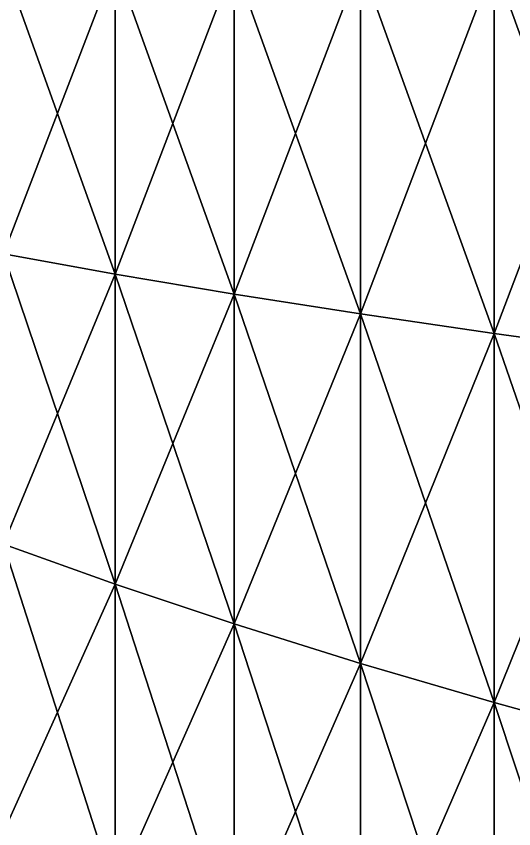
# Model space of a CAD drawing. Header units: inches. Extents: x 0 to 100, y -254 to 254.
# Drawn here: x 17.07 to 28.05, y -19.1 to -1.18 of the extents above; entities that cross this region are included whole.
import ezdxf

# ---------------------------------------------------------------- set-up
doc = ezdxf.new("R2010")
doc.units = ezdxf.units.IN
doc.header["$LTSCALE"] = 125.488919
doc.header["$MEASUREMENT"] = 0
doc.layers.add('1', color=7, linetype='CONTINUOUS')
doc.layers.add('3', color=7, linetype='CONTINUOUS')

msp = doc.modelspace()

# ---------------------------------------------------------------- linework, layer by layer
at = {"layer": '1', "linetype": 'CONTINUOUS'}
for points in [[(16.791, -6.42, -110.223), (16.791, 0, -110.409), (19.254, -6.863, -117.829), (16.791, -6.42, -110.223)], [(19.254, -6.863, -117.829), (16.791, 0, -110.409), (19.254, 0, -118.029), (19.254, -6.863, -117.829)], [(19.254, -6.863, -117.829), (19.254, 0, -118.029), (21.88, -7.303, -125.381), (19.254, -6.863, -117.829)], [(21.88, -7.303, -125.381), (19.254, 0, -118.029), (21.88, 0, -125.594), (21.88, -7.303, -125.381)], [(21.88, -7.303, -125.381), (21.88, 0, -125.594), (24.67, -7.739, -132.875), (21.88, -7.303, -125.381)], [(24.67, -7.739, -132.875), (21.88, 0, -125.594), (24.67, 0, -133.1), (24.67, -7.739, -132.875)], [(24.67, -7.739, -132.875), (24.67, 0, -133.1), (27.62, -8.172, -140.307), (24.67, -7.739, -132.875)], [(27.62, -8.172, -140.307), (24.67, 0, -133.1), (27.62, 0, -140.545), (27.62, -8.172, -140.307)], [(27.62, -8.172, -140.307), (27.62, 0, -140.545), (30.73, -8.601, -147.674), (27.62, -8.172, -140.307)], [(30.73, -8.601, -147.674), (27.62, 0, -140.545), (30.73, 0, -147.924), (30.73, -8.601, -147.674)], [(16.791, -12.818, -109.663), (16.791, -6.42, -110.223), (19.254, -13.702, -117.231), (16.791, -12.818, -109.663)], [(19.254, -13.702, -117.231), (16.791, -6.42, -110.223), (19.254, -6.863, -117.829), (19.254, -13.702, -117.231)], [(19.254, -13.702, -117.231), (19.254, -6.863, -117.829), (21.88, -14.581, -124.745), (19.254, -13.702, -117.231)], [(21.88, -14.581, -124.745), (19.254, -6.863, -117.829), (21.88, -7.303, -125.381), (21.88, -14.581, -124.745)], [(21.88, -14.581, -124.745), (21.88, -7.303, -125.381), (24.67, -15.452, -132.2), (21.88, -14.581, -124.745)], [(24.67, -15.452, -132.2), (21.88, -7.303, -125.381), (24.67, -7.739, -132.875), (24.67, -15.452, -132.2)], [(24.67, -15.452, -132.2), (24.67, -7.739, -132.875), (27.62, -16.316, -139.595), (24.67, -15.452, -132.2)], [(27.62, -16.316, -139.595), (24.67, -7.739, -132.875), (27.62, -8.172, -140.307), (27.62, -16.316, -139.595)], [(27.62, -16.316, -139.595), (27.62, -8.172, -140.307), (30.73, -17.173, -146.924), (27.62, -16.316, -139.595)], [(30.73, -17.173, -146.924), (27.62, -8.172, -140.307), (30.73, -8.601, -147.674), (30.73, -17.173, -146.924)], [(16.791, -19.172, -108.732), (16.791, -12.818, -109.663), (19.254, -20.496, -116.236), (16.791, -19.172, -108.732)], [(19.254, -20.496, -116.236), (16.791, -12.818, -109.663), (19.254, -13.702, -117.231), (19.254, -20.496, -116.236)], [(19.254, -20.496, -116.236), (19.254, -13.702, -117.231), (21.88, -21.809, -123.686), (19.254, -20.496, -116.236)], [(21.88, -21.809, -123.686), (19.254, -13.702, -117.231), (21.88, -14.581, -124.745), (21.88, -21.809, -123.686)], [(21.88, -21.809, -123.686), (21.88, -14.581, -124.745), (24.67, -23.113, -131.078), (21.88, -21.809, -123.686)], [(24.67, -23.113, -131.078), (21.88, -14.581, -124.745), (24.67, -15.452, -132.2), (24.67, -23.113, -131.078)], [(24.67, -23.113, -131.078), (24.67, -15.452, -132.2), (27.62, -24.405, -138.41), (24.67, -23.113, -131.078)], [(27.62, -24.405, -138.41), (24.67, -15.452, -132.2), (27.62, -16.316, -139.595), (27.62, -24.405, -138.41)], [(27.62, -24.405, -138.41), (27.62, -16.316, -139.595), (30.73, -25.687, -145.677), (27.62, -24.405, -138.41)], [(30.73, -25.687, -145.677), (27.62, -16.316, -139.595), (30.73, -17.173, -146.924), (30.73, -25.687, -145.677)]]:
    msp.add_3dface(points, dxfattribs=at)
at = {"layer": '3', "linetype": 'CONTINUOUS'}
for points in [[(16.791, 0, 110.409), (16.791, -6.42, 110.223), (19.254, 0, 118.029), (16.791, 0, 110.409)], [(19.254, 0, 118.029), (16.791, -6.42, 110.223), (19.254, -6.863, 117.829), (19.254, 0, 118.029)], [(19.254, 0, 118.029), (19.254, -6.863, 117.829), (21.88, 0, 125.594), (19.254, 0, 118.029)], [(21.88, 0, 125.594), (19.254, -6.863, 117.829), (21.88, -7.303, 125.381), (21.88, 0, 125.594)], [(21.88, 0, 125.594), (21.88, -7.303, 125.381), (24.67, 0, 133.1), (21.88, 0, 125.594)], [(24.67, 0, 133.1), (21.88, -7.303, 125.381), (24.67, -7.739, 132.875), (24.67, 0, 133.1)], [(24.67, 0, 133.1), (24.67, -7.739, 132.875), (27.62, 0, 140.545), (24.67, 0, 133.1)], [(27.62, 0, 140.545), (24.67, -7.739, 132.875), (27.62, -8.172, 140.307), (27.62, 0, 140.545)], [(27.62, 0, 140.545), (27.62, -8.172, 140.307), (30.73, 0, 147.924), (27.62, 0, 140.545)], [(30.73, 0, 147.924), (27.62, -8.172, 140.307), (30.73, -8.601, 147.674), (30.73, 0, 147.924)], [(16.791, -6.42, 110.223), (16.791, -12.818, 109.663), (19.254, -6.863, 117.829), (16.791, -6.42, 110.223)], [(19.254, -6.863, 117.829), (16.791, -12.818, 109.663), (19.254, -13.702, 117.231), (19.254, -6.863, 117.829)], [(19.254, -6.863, 117.829), (19.254, -13.702, 117.231), (21.88, -7.303, 125.381), (19.254, -6.863, 117.829)], [(21.88, -7.303, 125.381), (19.254, -13.702, 117.231), (21.88, -14.581, 124.745), (21.88, -7.303, 125.381)], [(21.88, -7.303, 125.381), (21.88, -14.581, 124.745), (24.67, -7.739, 132.875), (21.88, -7.303, 125.381)], [(24.67, -7.739, 132.875), (21.88, -14.581, 124.745), (24.67, -15.452, 132.2), (24.67, -7.739, 132.875)], [(24.67, -7.739, 132.875), (24.67, -15.452, 132.2), (27.62, -8.172, 140.307), (24.67, -7.739, 132.875)], [(27.62, -8.172, 140.307), (24.67, -15.452, 132.2), (27.62, -16.316, 139.595), (27.62, -8.172, 140.307)], [(27.62, -8.172, 140.307), (27.62, -16.316, 139.595), (30.73, -8.601, 147.674), (27.62, -8.172, 140.307)], [(30.73, -8.601, 147.674), (27.62, -16.316, 139.595), (30.73, -17.173, 146.924), (30.73, -8.601, 147.674)], [(16.791, -12.818, 109.663), (16.791, -19.172, 108.732), (19.254, -13.702, 117.231), (16.791, -12.818, 109.663)], [(19.254, -13.702, 117.231), (16.791, -19.172, 108.732), (19.254, -20.496, 116.236), (19.254, -13.702, 117.231)], [(19.254, -13.702, 117.231), (19.254, -20.496, 116.236), (21.88, -14.581, 124.745), (19.254, -13.702, 117.231)], [(21.88, -14.581, 124.745), (19.254, -20.496, 116.236), (21.88, -21.809, 123.686), (21.88, -14.581, 124.745)], [(21.88, -14.581, 124.745), (21.88, -21.809, 123.686), (24.67, -15.452, 132.2), (21.88, -14.581, 124.745)], [(24.67, -15.452, 132.2), (21.88, -21.809, 123.686), (24.67, -23.113, 131.078), (24.67, -15.452, 132.2)], [(24.67, -15.452, 132.2), (24.67, -23.113, 131.078), (27.62, -16.316, 139.595), (24.67, -15.452, 132.2)], [(27.62, -16.316, 139.595), (24.67, -23.113, 131.078), (27.62, -24.405, 138.41), (27.62, -16.316, 139.595)], [(27.62, -16.316, 139.595), (27.62, -24.405, 138.41), (30.73, -17.173, 146.924), (27.62, -16.316, 139.595)], [(30.73, -17.173, 146.924), (27.62, -24.405, 138.41), (30.73, -25.687, 145.677), (30.73, -17.173, 146.924)]]:
    msp.add_3dface(points, dxfattribs=at)

doc.saveas('drawing.dxf')
